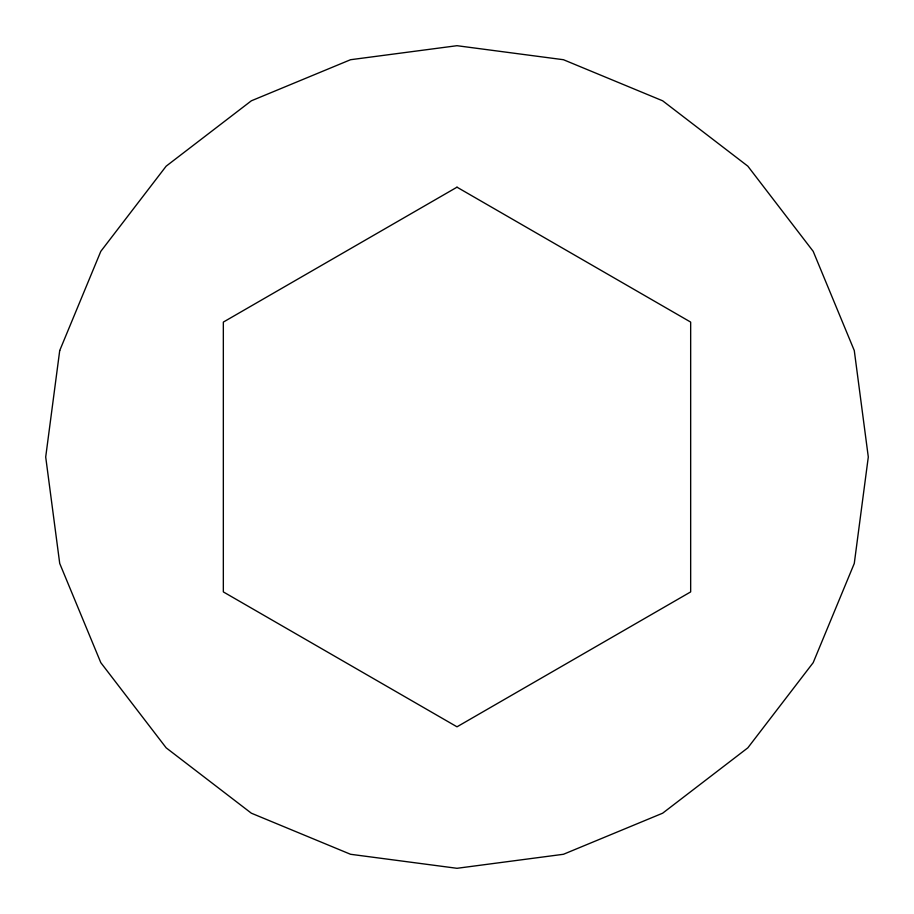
<?xml version="1.0" encoding="UTF-8"?>
<svg xmlns="http://www.w3.org/2000/svg" width="914" height="914" viewBox="0 0 914 914"><rect width="100%" height="100%" fill="white"/><g stroke="black" fill="none" stroke-linecap="round" stroke-linejoin="round"><path stroke-width="1.37" d="M59.718 350.553L45.7 457L59.718 563.447L100.803 662.65L166.165 747.835L251.35 813.197L350.553 854.282L457 868.3L563.447 854.282L662.65 813.197L747.835 747.835L813.197 662.65L854.282 563.447L868.3 457L854.282 350.553L813.197 251.35L747.835 166.165L662.65 100.803L563.447 59.718L457 45.7L350.553 59.718L251.35 100.803L166.165 166.165L100.803 251.35L59.718 350.553M457 187.187L223.336 322.094L223.336 591.906L457 726.813L690.664 591.906L690.664 322.094L457 187.187"/></g></svg>
